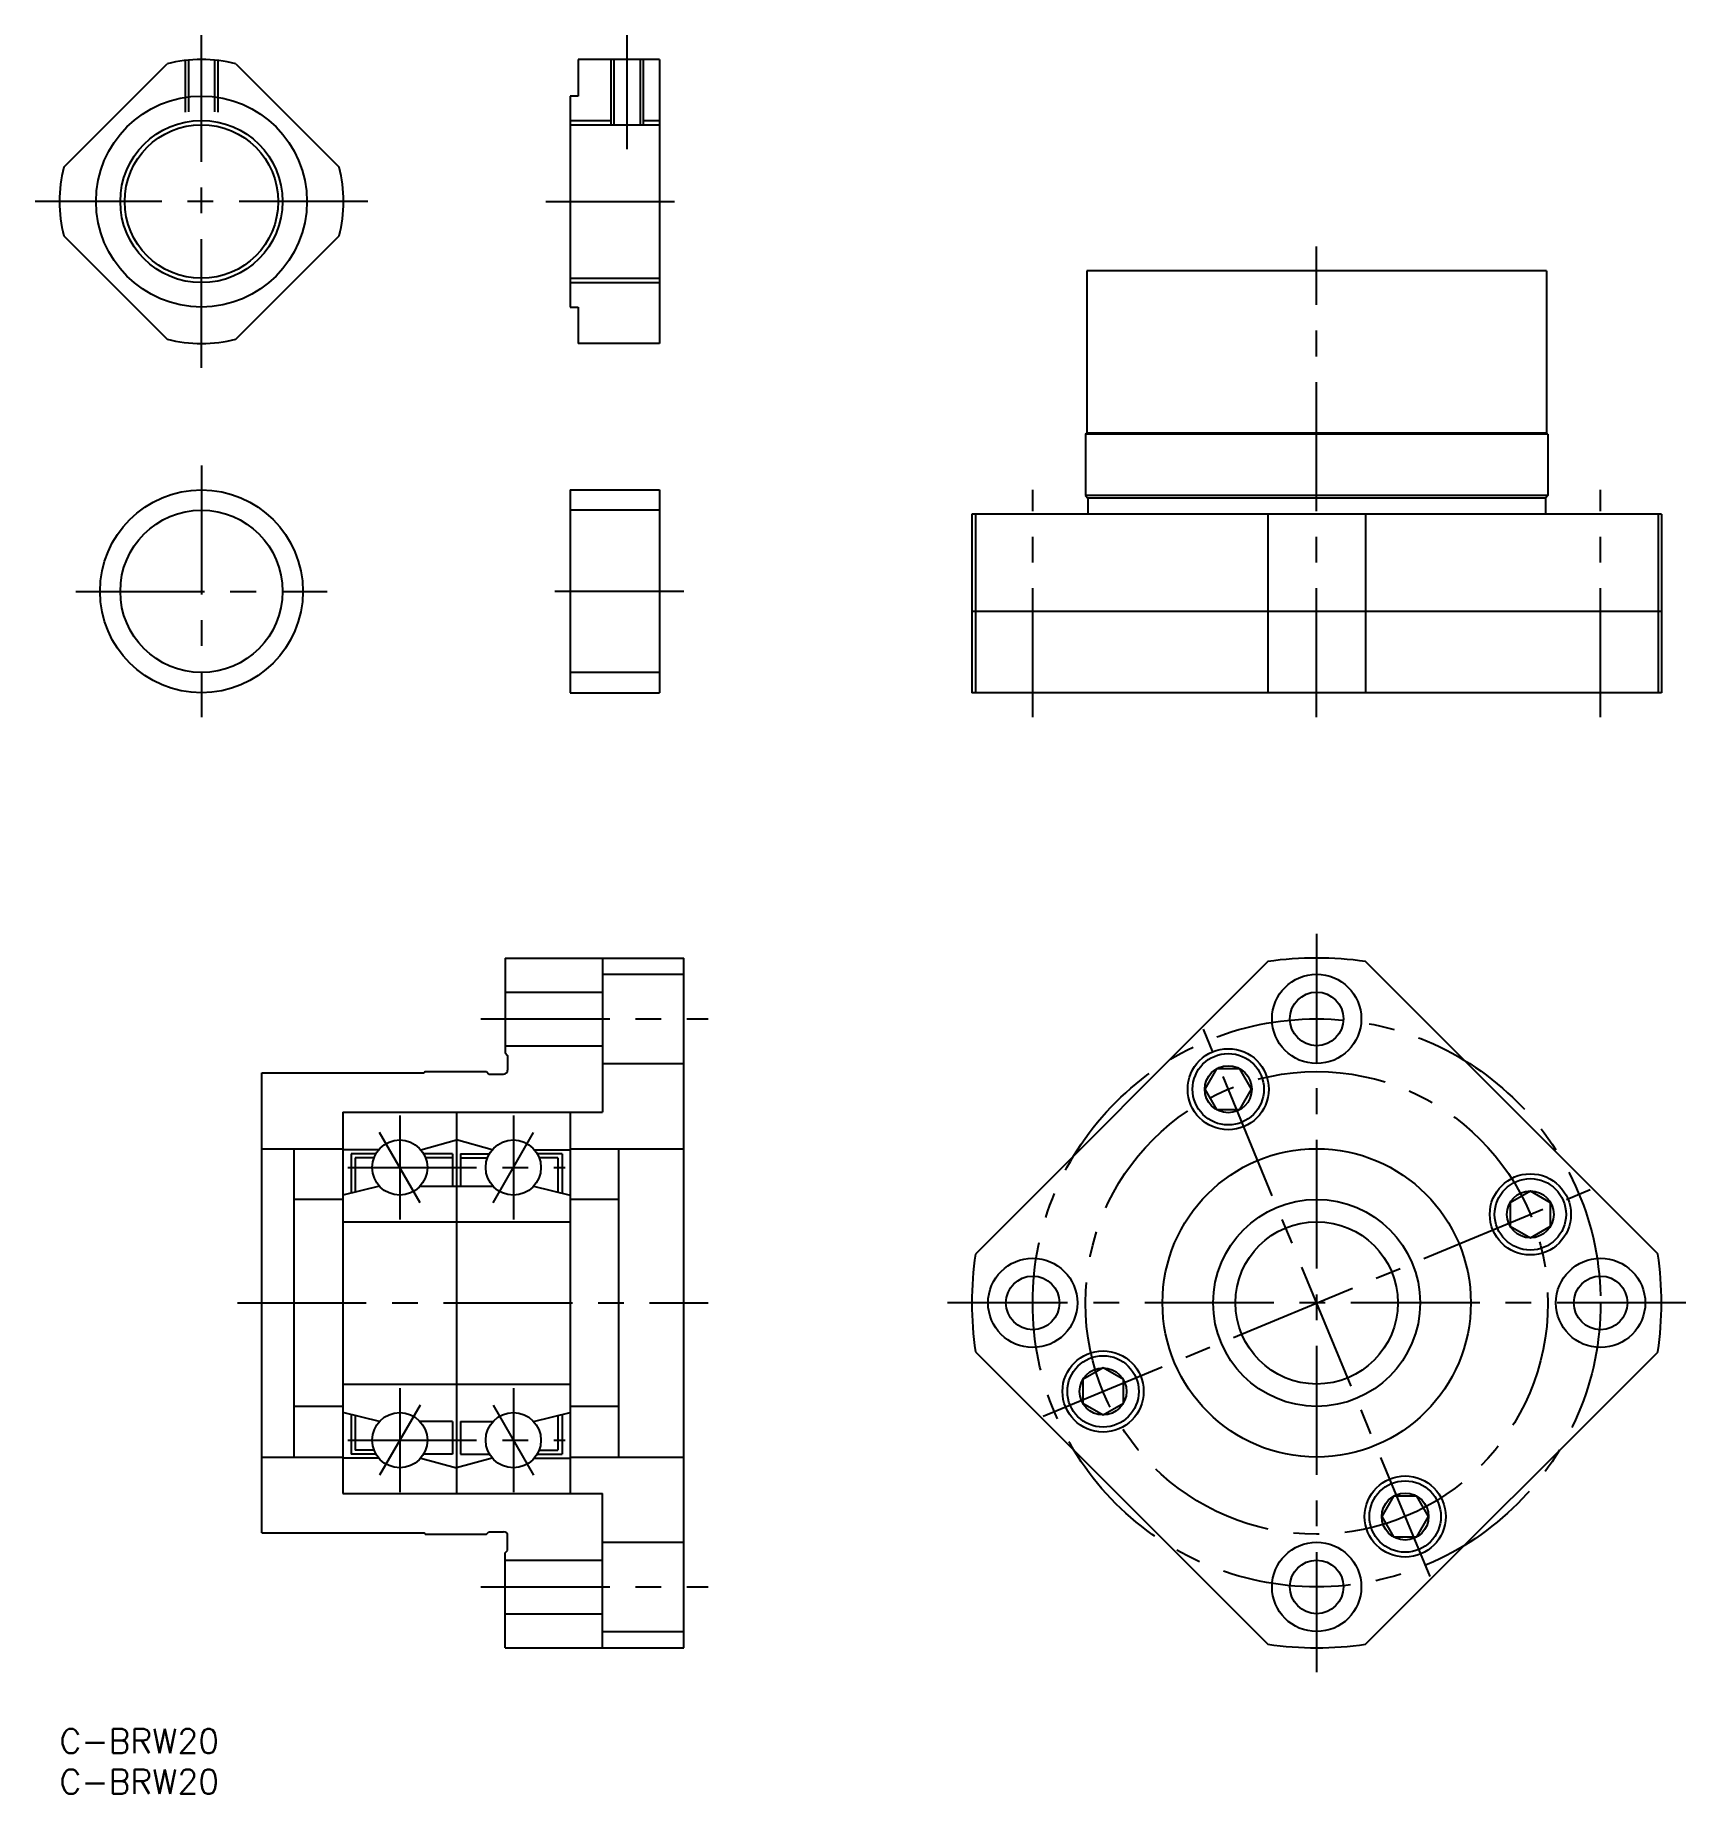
# Model space of a CAD drawing. Extents: x -3 to 200, y -8 to 209.
import ezdxf

# ---------------------------------------------------------------- set-up
doc = ezdxf.new("R2010")
doc.units = 0
doc.header["$LTSCALE"] = 0.5
doc.linetypes.add('CENTER', pattern=[50.8, 31.75, -6.35, 6.35, -6.35])
doc.linetypes.add('DASHED', pattern=[19.05, 12.7, -6.35])
for name, color, linetype in [('MSM_CENTER', 1, 'CENTER'), ('MSM_CONTINUOUS', 7, 'CONTINUOUS'), ('MSM_DASHED', 4, 'DASHED'), ('MSM_NARROW', 5, 'CONTINUOUS'), ('MSM_PART_NUMBER', 7, 'CONTINUOUS')]:
    doc.layers.add(name, color=color, linetype=linetype)
doc.styles.get("Standard").update_dxf_attribs({"font": 'txt.shx', "height": 3, "bigfont": 'bigfont.shx'})

# ---------------------------------------------------------------- blocks, each defined once
blk = doc.blocks.new('*U3')
at = {"layer": 'MSM_PART_NUMBER'}
blk.add_text('C-BRW20', height=3, dxfattribs=at).set_placement((0, -3))
blk = doc.blocks.new('*U4')
at = {"layer": 'MSM_PART_NUMBER'}
blk.add_text('C-BRW20', height=3, dxfattribs=at).set_placement((0, -8))

msp = doc.modelspace()

# ---------------------------------------------------------------- linework, layer by layer
at = {"layer": 'MSM_CENTER'}
for p, q in [((17.5, 167.73), (17.5, 208.73)), ((69.94, 208.73), (69.94, 194.69)), ((38, 188.23), (-3, 188.23)), ((59.94, 188.23), (76.94, 188.23)), ((154.96, 124.69), (154.96, 182.69)), ((17.5, 155.69), (17.5, 124.69)), ((119.96, 124.69), (119.96, 152.69)), ((189.96, 124.69), (189.96, 152.69)), ((2, 140.19), (33, 140.19)), ((76.94, 140.19), (59.94, 140.19)), ((154.96, 98), (154.96, 7)), ((51.94, 87.5), (79.94, 87.5)), ((168.93, 18.78), (141, 86.22)), ((41.94, 75.58), (41.94, 62.78)), ((55.94, 75.58), (55.94, 62.78)), ((44.44, 64.85), (39.44, 73.51)), ((53.44, 64.85), (58.44, 73.51)), ((35.54, 69.18), (62.34, 69.18)), ((121.24, 38.53), (188.69, 66.47)), ((21.94, 52.5), (79.94, 52.5)), ((200.46, 52.5), (109.46, 52.5)), ((41.94, 41.98), (41.94, 29.18)), ((55.94, 41.98), (55.94, 29.18)), ((44.44, 39.91), (39.44, 31.25)), ((53.44, 39.91), (58.44, 31.25)), ((35.54, 35.58), (62.34, 35.58)), ((51.94, 17.5), (79.94, 17.5))]:
    msp.add_line(p, q, dxfattribs=at)
for radius in [35, 28.5]:
    msp.add_circle((154.96, 52.5), radius, dxfattribs=at)
at = {"layer": 'MSM_CONTINUOUS'}
for p, q in [((0.52, 192.46), (13.27, 205.21)), ((21.73, 205.21), (34.48, 192.46)), ((73.94, 205.73), (63.94, 205.73)), ((63.94, 205.73), (63.94, 201.23)), ((68.32, 205.73), (68.32, 197.69)), ((71.56, 205.73), (71.56, 197.69)), ((73.94, 205.73), (73.94, 170.73)), ((63.94, 201.23), (62.94, 201.23)), ((62.94, 201.23), (62.94, 175.23)), ((62.94, 197.69), (73.94, 197.69)), ((0.52, 184), (13.27, 171.25)), ((21.73, 171.25), (34.48, 184)), ((62.94, 178.77), (73.94, 178.77)), ((126.61, 179.69), (126.61, 159.69)), ((183.31, 179.69), (126.61, 179.69)), ((183.31, 179.69), (183.31, 159.69)), ((62.94, 175.23), (63.94, 175.23)), ((63.94, 175.23), (63.94, 170.73)), ((73.94, 170.73), (63.94, 170.73)), ((126.46, 159.54), (126.61, 159.69)), ((126.46, 159.54), (126.46, 151.99)), ((183.46, 159.54), (126.46, 159.54)), ((183.31, 159.69), (126.61, 159.69)), ((183.46, 159.54), (183.31, 159.69)), ((183.46, 159.54), (183.46, 151.99)), ((62.94, 152.69), (73.94, 152.69)), ((62.94, 152.69), (62.94, 127.69)), ((73.94, 152.69), (73.94, 127.69)), ((183.46, 151.99), (126.46, 151.99)), ((126.46, 151.99), (126.76, 151.69)), ((183.46, 151.99), (183.16, 151.69)), ((73.94, 150.19), (62.94, 150.19)), ((112.46, 149.69), (112.46, 127.69)), ((197.46, 149.69), (112.46, 149.69)), ((112.89, 149.69), (112.89, 127.69)), ((126.76, 151.69), (126.76, 149.69)), ((183.16, 151.69), (126.76, 151.69)), ((148.95, 149.69), (148.95, 127.69)), ((160.97, 149.69), (160.97, 127.69)), ((183.16, 151.69), (183.16, 149.69)), ((197.04, 149.69), (197.04, 127.69)), ((197.46, 149.69), (197.46, 127.69)), ((197.46, 137.69), (112.46, 137.69)), ((73.94, 130.19), (62.94, 130.19)), ((62.94, 127.69), (73.94, 127.69)), ((197.46, 127.69), (112.46, 127.69)), ((54.94, 95), (54.94, 83.3)), ((54.94, 95), (76.94, 95)), ((66.94, 95), (66.94, 76)), ((76.94, 10), (76.94, 95)), ((148.95, 94.57), (112.89, 58.51)), ((197.04, 58.51), (160.97, 94.57)), ((66.94, 93), (76.94, 93)), ((54.94, 90.8), (66.94, 90.8)), ((54.94, 84.2), (66.94, 84.2)), ((54.94, 83.3), (55.24, 83)), ((55.24, 83), (55.24, 81.2)), ((24.94, 80.85), (44.94, 80.85)), ((24.94, 24.15), (24.94, 80.85)), ((45.09, 81), (44.94, 80.85)), ((45.09, 81), (52.64, 81)), ((52.64, 81), (52.94, 80.7)), ((52.94, 80.7), (54.74, 80.7)), ((66.94, 82), (76.94, 82)), ((142.61, 81.33), (141.17, 78.83)), ((145.5, 81.33), (142.61, 81.33)), ((146.94, 78.83), (145.5, 81.33)), ((141.17, 78.83), (142.61, 76.33)), ((145.5, 76.33), (146.94, 78.83)), ((34.94, 76), (66.94, 76)), ((34.94, 76), (34.94, 29)), ((48.94, 76), (48.94, 29)), ((62.94, 76), (62.94, 29)), ((142.61, 76.33), (145.5, 76.33)), ((44.53, 71.38), (48.94, 72.58)), ((53.35, 71.38), (48.94, 72.58)), ((24.94, 71.5), (34.94, 71.5)), ((28.94, 33.5), (28.94, 71.5)), ((39.35, 71.38), (34.94, 71.38)), ((35.94, 70.88), (35.94, 66.02)), ((39, 70.88), (35.94, 70.88)), ((36.44, 70.38), (36.44, 66.14)), ((38.76, 70.38), (36.44, 70.38)), ((48.44, 70.88), (44.88, 70.88)), ((48.44, 70.38), (45.12, 70.38)), ((48.44, 70.88), (48.44, 66.88)), ((49.44, 70.88), (49.44, 66.88)), ((49.44, 70.88), (53, 70.88)), ((49.44, 70.38), (52.76, 70.38)), ((58.53, 71.38), (62.94, 71.38)), ((61.94, 70.88), (58.88, 70.88)), ((61.44, 70.38), (59.12, 70.38)), ((61.44, 70.38), (61.44, 66.14)), ((61.94, 70.88), (61.94, 66.02)), ((62.94, 71.5), (76.94, 71.5)), ((68.94, 33.5), (68.94, 71.5)), ((34.94, 65.25), (28.94, 65.25)), ((39.43, 66.88), (34.94, 65.78)), ((44.44, 66.88), (53.43, 66.88)), ((58.44, 66.88), (62.94, 65.78)), ((68.94, 65.25), (62.94, 65.25)), ((181.3, 66.29), (178.8, 64.85)), ((183.8, 64.85), (181.3, 66.29)), ((178.8, 64.85), (178.8, 61.96)), ((183.8, 61.96), (183.8, 64.85)), ((34.94, 62.5), (62.94, 62.5)), ((178.8, 61.96), (181.3, 60.52)), ((181.3, 60.52), (183.8, 61.96)), ((112.89, 46.49), (148.95, 10.43)), ((160.97, 10.43), (197.04, 46.49)), ((128.63, 44.48), (126.13, 43.04)), ((131.13, 43.04), (128.63, 44.48)), ((34.94, 42.5), (62.94, 42.5)), ((126.13, 43.04), (126.13, 40.15)), ((131.13, 40.15), (131.13, 43.04)), ((34.94, 39.75), (28.94, 39.75)), ((68.94, 39.75), (62.94, 39.75)), ((126.13, 40.15), (128.63, 38.71)), ((128.63, 38.71), (131.13, 40.15)), ((39.43, 37.88), (34.94, 38.98)), ((35.94, 38.73), (35.94, 33.87)), ((36.44, 38.61), (36.44, 34.37)), ((48.44, 37.88), (44.44, 37.88)), ((48.44, 37.88), (48.44, 33.87)), ((49.44, 37.88), (49.44, 33.87)), ((49.44, 37.88), (53.43, 37.88)), ((58.44, 37.88), (62.94, 38.98)), ((61.44, 38.61), (61.44, 34.37)), ((61.94, 38.73), (61.94, 33.87)), ((24.94, 33.5), (34.94, 33.5)), ((39.35, 33.38), (34.94, 33.38)), ((39, 33.87), (35.94, 33.87)), ((38.76, 34.37), (36.44, 34.37)), ((44.53, 33.38), (48.94, 32.18)), ((48.44, 33.87), (44.88, 33.87)), ((53.35, 33.38), (48.94, 32.18)), ((49.44, 33.87), (53, 33.87)), ((58.53, 33.38), (62.94, 33.38)), ((58.88, 33.87), (61.94, 33.87)), ((59.12, 34.37), (61.44, 34.37)), ((62.94, 33.5), (76.94, 33.5)), ((34.94, 29), (66.94, 29)), ((66.94, 10), (66.94, 29)), ((164.43, 28.67), (162.98, 26.17)), ((167.31, 28.67), (164.43, 28.67)), ((168.76, 26.17), (167.31, 28.67)), ((162.98, 26.17), (164.43, 23.67)), ((167.31, 23.67), (168.76, 26.17)), ((24.94, 24.15), (44.94, 24.15)), ((45.09, 24), (44.94, 24.15)), ((45.09, 24), (52.64, 24)), ((52.64, 24), (52.94, 24.3)), ((52.94, 24.3), (54.74, 24.3)), ((54.94, 21.7), (55.24, 22)), ((54.94, 10), (54.94, 21.7)), ((55.24, 22), (55.24, 23.8)), ((66.94, 23), (76.94, 23)), ((164.43, 23.67), (167.31, 23.67)), ((54.94, 20.8), (66.94, 20.8)), ((54.94, 14.2), (66.94, 14.2)), ((66.94, 12), (76.94, 12)), ((54.94, 10), (76.94, 10))]:
    msp.add_line(p, q, dxfattribs=at)
for centre, radius in [((17.5, 188.23), 13), ((17.5, 188.23), 9.46), ((17.5, 140.19), 12.5), ((17.5, 140.19), 10), ((154.96, 87.5), 5.5), ((154.96, 87.5), 3.3), ((144.06, 78.83), 5), ((144.06, 78.83), 4.4), ((144.06, 78.83), 2.89), ((41.94, 69.18), 3.4), ((55.94, 69.18), 3.4), ((154.96, 52.5), 19), ((181.3, 63.41), 5), ((181.3, 63.41), 4.4), ((154.96, 52.5), 12.75), ((181.3, 63.41), 2.89), ((154.96, 52.5), 10), ((119.96, 52.5), 5.5), ((189.96, 52.5), 5.5), ((119.96, 52.5), 3.3), ((189.96, 52.5), 3.3), ((128.63, 41.59), 5), ((128.63, 41.59), 4.4), ((128.63, 41.59), 2.89), ((41.94, 35.58), 3.4), ((55.94, 35.58), 3.4), ((165.87, 26.17), 5), ((165.87, 26.17), 4.4), ((165.87, 26.17), 2.89), ((154.96, 17.5), 5.5), ((154.96, 17.5), 3.3)]:
    msp.add_circle(centre, radius, dxfattribs=at)
for centre, radius, start, end in [((17.5, 188.23), 17.5, 76.0027, 103.9973), ((17.5, 188.23), 17.5, 166.0027, 193.9973), ((17.5, 188.23), 17.5, 346.0027, 13.9973), ((17.5, 188.23), 17.5, 256.0027, 283.9973), ((154.96, 52.5), 42.5, 81.8699, 98.1301), ((54.74, 81.2), 0.5, 270, 0), ((154.96, 52.5), 42.5, 171.8699, 188.1301), ((154.96, 52.5), 42.5, 351.8699, 8.1301), ((54.74, 23.8), 0.5, 0, 90), ((154.96, 52.5), 42.5, 261.8699, 278.1301)]:
    msp.add_arc(centre, radius, start, end, dxfattribs=at)
at = {"layer": 'MSM_DASHED'}
for p, q in [((15.5, 205.61), (15.5, 197.47)), ((15.88, 205.65), (15.88, 197.55)), ((19.12, 205.65), (19.12, 197.55)), ((19.5, 205.61), (19.5, 197.47))]:
    msp.add_line(p, q, dxfattribs=at)
at = {"layer": 'MSM_NARROW'}
for p, q in [((67.94, 205.73), (67.94, 197.69)), ((71.94, 205.73), (71.94, 197.69)), ((62.94, 198.23), (67.94, 198.23)), ((71.94, 198.23), (73.94, 198.23)), ((62.94, 178.23), (73.94, 178.23))]:
    msp.add_line(p, q, dxfattribs=at)
msp.add_circle((17.5, 188.23), 10, dxfattribs=at)

# ---------------------------------------------------------------- block references
at = {"layer": 'MSM_CONTINUOUS'}
for name in ['*U3', '*U4']:
    msp.add_blockref(name, (0, 0), dxfattribs=at)

doc.saveas('drawing.dxf')
